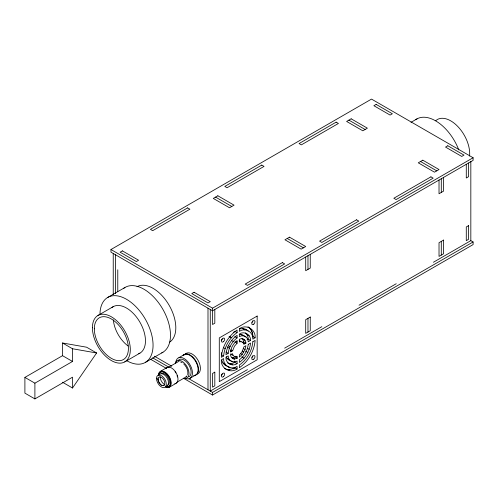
<?xml version="1.0" encoding="UTF-8"?>
<svg xmlns="http://www.w3.org/2000/svg" width="498" height="498" viewBox="0 0 498 498"><rect width="100%" height="100%" fill="white"/><g stroke="black" fill="none" stroke-linecap="round" stroke-linejoin="round"><path stroke-width="0.75" d="M221.566 352.677L221.355 354.657L223.627 355.97C224.393 346.782 229.516 337.912 237.092 332.652L237.092 330C228.184 336.119 222.176 346.521 221.33 357.296L223.627 355.97M228.209 353.325C228.831 347.299 232.186 341.497 237.092 337.943L237.092 335.297C230.848 339.704 226.615 347.038 225.918 354.644L228.209 353.325L225.936 352.011M232.641 350.766L234.402 346.297L237.092 343.215L237.092 340.588C233.518 343.296 231.06 347.554 230.499 351.999L232.641 350.766L230.935 349.783M245.047 349.459L245.95 345.705L243.902 346.888L242.047 351.93L239.364 355.018L239.364 357.116L242.165 354.452L245.047 349.459L243.341 348.476M72.515 388.01L96.6 352.982L86.596 347.206L62.518 342.985L62.518 355.684L24.9 377.403L24.9 393.134L34.897 398.904L72.515 377.185L72.515 388.01L62.518 382.234M233.207 332.508L234.819 331.338L237.092 332.652M110.961 249.529L371.514 99.096L473.1 157.748L473.1 160.368L212.54 310.802L110.961 252.156L110.961 249.529L212.54 308.175L473.1 157.748M107.524 297.555L124.948 287.495M411.018 122.334L417.05 118.854M97.963 315.471L113.114 306.724M24.9 377.403L34.897 383.174L72.515 361.455L72.515 348.756L62.518 342.985M124.768 361.89L139.919 353.144M145.503 362.314L162.927 352.254M178.956 357.645L184.64 354.364M160.194 371.471L167.011 367.536M168.604 367.244L179.18 361.137M163.045 385.72L164.751 384.736A6.586 3.803 60 0 1 160.095 376.675M245.95 343.078C245.993 339.779 242.196 337.588 239.364 339.275L239.364 341.958C241.2 341.043 243.541 342.257 243.827 344.305L245.95 343.078L243.678 341.771L242.619 342.381L244.892 343.688M247.114 339.785L248.259 339.119L250.531 340.433L248.241 341.759C248.471 337.183 243.205 334.146 239.364 336.629L239.364 333.984C244.219 330.703 250.942 334.588 250.531 340.433M176.516 382.464L186.426 376.743M169.308 387.251L176.124 383.317M255.119 337.787L252.828 339.113C253.414 331.985 245.24 327.267 239.364 331.338L239.364 328.692C246.255 323.831 255.879 329.383 255.119 337.787L252.847 336.474L252.418 332.944L250.712 329.178L248.745 327.354M189.296 378.704L194.973 375.43M247.456 369.622L210.268 391.092L210.268 309.488M284.651 348.152L321.839 326.676M359.033 305.206L396.221 283.736M433.409 262.259L470.828 240.659L470.828 161.389M188.997 378.81L212.54 392.405L473.1 241.972L473.1 244.593L212.54 395.026L183.613 378.324M237.092 358.429L234.819 357.116L232.018 357.689L234.29 359.002C232.112 358.759 230.593 356.73 230.499 354.626L232.547 353.705A8.192 4.731 -60 0 0 235.012 356.537L237.092 356.269L237.092 358.429L234.122 359.014M237.092 363.721C232.23 367.001 225.507 363.123 225.918 357.271L228.209 355.945C227.978 360.521 233.245 363.559 237.092 361.075L237.092 363.721L234.819 362.413L232.728 363.297L229.721 363.596L227.679 362.967M237.092 369.018C230.194 373.874 220.57 368.321 221.33 359.917L223.627 358.597C223.036 365.719 231.209 370.437 237.092 366.366L237.092 369.018L234.819 367.705L231.545 369.099L227.43 369.504L224.554 368.613M239.768 328.885L243.329 328.531L246.386 329.477L248.185 331.145M239.171 334.625C241.847 333.803 243.927 335.808 246.068 337.009M232.834 355.223L232.74 355.223A8.192 4.731 -60 0 1 230.761 353.767M72.515 348.756L96.6 352.982M230.194 360.434L228.763 359.992L227.15 358.492L226.372 356.786M226.708 365.974L225.526 365.607L223.179 363.434L221.703 360.172M239.165 340.383L241.144 341.84M348.893 120.13L365.102 129.486M420.542 161.501L436.752 170.858M470.411 240.416L473.1 241.972M215.572 197.102L231.782 206.458M287.221 238.474L303.431 247.83M242.663 328.599L244.935 329.913M246.902 334.475L249.174 335.783M240.926 334.451L243.198 335.764M241.941 338.285L245.047 340.371M234.819 336.629L237.092 337.943M229.242 336.349L231.514 337.656M229.105 336.492L231.377 337.806M235.952 341.155L237.092 341.809M247.469 348.295L249.174 349.279M234.819 341.902L237.092 343.215M231.551 340.52L233.251 341.504M245.495 351.102L247.767 352.416M242.09 351.084L243.796 352.067M228.42 345.612L230.126 346.596M240.459 353.468L242.165 354.452M227.1 346.907L229.373 348.22M241.791 356.811L244.07 358.124M230.425 350.735L231.558 351.389M223.471 347.654L225.177 348.637M235.386 356.226L237.092 357.209M232.504 357.639L234.776 358.952M227.1 358.392L229.373 359.705M231.931 361.274L233.07 361.934M230.767 360.764L232.466 361.747M230.113 363.559L232.385 364.872M229.186 363.428L231.458 364.741M228.75 363.297L231.022 364.604M222.905 362.824L225.177 364.138M228.707 366.895L229.846 367.549M227.3 366.155L229.572 367.468M154.38 356.201L171.748 366.229M152.668 357.838L168.816 367.157M150.651 359.295L166.12 368.227M62.518 355.684L72.515 361.455M245.446 332.913L246.74 334.121L247.985 336.872L248.259 339.119M242.775 339.057L243.678 341.771M468.556 162.995L468.556 176.69L466.284 178.004L466.284 164.303M443.569 177.419L443.569 191.114L439.024 193.741L439.024 180.039M441.296 178.732L441.296 192.427M441.296 241.387L441.296 255.082M310.254 254.391L310.254 268.086L305.704 270.713L305.704 257.012M307.976 255.698L307.976 269.399M307.976 318.359L307.976 332.054M234.819 361.087L234.819 362.413M214.812 309.488L214.812 323.19L212.54 324.497L212.54 308.175M212.54 392.405L212.54 395.026M207.996 308.181L207.996 389.778M117.777 269.785L117.777 291.367M115.505 254.777L115.505 293.633M113.233 253.463L113.233 294.654M34.897 383.174L34.897 398.904M184.634 354.974A11.784 6.804 60 0 1 197.339 359.164A11.784 6.804 60 0 1 197.245 374.116M183.501 355.074A11.784 6.804 60 0 1 196.486 362.027A11.784 6.804 60 0 1 194.139 375.43M175.29 363.223A9.91 5.721 60 0 1 187.086 366.771A9.91 5.721 60 0 1 183.638 378.212M178.153 360.496A9.91 5.721 60 0 1 188.537 364.436A9.91 5.721 60 0 1 188.947 376.83M161.458 373.662A6.586 3.803 60 0 1 168.442 378.225A6.586 3.803 60 0 1 167.079 385.359M161.271 385.172A6.586 3.803 60 0 1 157.822 377.988M180.637 362.034A8.285 4.787 60 0 1 182.162 362.725M183.669 363.876A8.285 4.787 60 0 1 187.864 372.965M187.827 373.531A8.285 4.787 60 0 1 187.621 374.571M186.999 375.822A8.285 4.787 60 0 1 186.034 376.637M175.85 362.283A11.784 6.804 60 0 1 184.366 358.697A11.784 6.804 60 0 1 192.44 372.417A11.784 6.804 60 0 1 185.337 378.393M159.354 374.714A6.966 4.021 60 0 1 167.098 378.007A6.966 4.021 60 0 1 166.077 386.361M183.121 355.292A11.784 6.804 60 0 1 196.106 362.245A11.784 6.804 60 0 1 193.759 375.648M175.041 371.701A8.572 4.949 60 0 1 175.85 372.952M177.058 375.641A8.572 4.949 60 0 1 177.419 376.992M158.713 375.268A8.572 4.949 60 0 1 164.577 372.267A8.572 4.949 60 0 1 170.746 381.81A8.572 4.949 60 0 1 166.32 387.027M165.99 368.489A9.107 5.26 60 0 1 176.124 372.797A9.107 5.26 60 0 1 174.792 383.728M158.333 375.013A9.107 5.26 60 0 1 164.938 372.037A9.107 5.26 60 0 1 171.188 382.862A9.107 5.26 60 0 1 165.311 387.095M159.005 375.467A8.155 4.706 60 0 1 164.583 372.61A8.155 4.706 60 0 1 170.459 381.692A8.155 4.706 60 0 1 166.245 386.66M247.967 326.738A24.29 14.025 -60 0 1 252.984 337.127M235.181 367.966A24.29 14.025 -60 0 1 233.257 368.869M229.945 369.802A24.29 14.025 -60 0 1 228.557 369.939M222.183 338.92A2.247 1.301 -60 0 1 221.218 340.333M252.635 320.893A2.247 1.301 -60 0 1 251.895 322.436M222.183 373.905A2.247 1.301 -60 0 1 221.218 375.318M252.635 355.877A2.247 1.301 -60 0 1 251.895 357.421M99.974 314.176A37.537 21.675 60 0 1 126.66 299.366A37.537 21.675 60 0 1 153.06 345.164A37.537 21.675 60 0 1 126.828 360.764M112 307.484A26.805 15.475 60 0 1 139.919 322.194A26.805 15.475 60 0 1 138.699 353.729M128.079 345.973A24.103 13.913 60 0 1 113.345 319.878M123.778 288.298A37.537 21.675 60 0 1 162.485 308.654A37.537 21.675 60 0 1 161.676 352.914M415.855 119.601A37.537 21.675 60 0 1 458.739 149.836M435.713 120.74A26.805 15.475 60 0 1 457.836 126.536A26.805 15.475 60 0 1 469.577 156.061M136.981 286.742A32.165 18.569 60 0 1 168.847 304.795A32.165 18.569 60 0 1 169.731 342.089M248.241 344.379C247.618 350.405 244.269 356.207 239.364 359.761L239.364 362.413C245.601 358 249.834 350.667 250.531 343.06L248.241 344.379M252.828 341.734C252.056 350.922 246.933 359.793 239.364 365.059L239.364 367.705C248.265 361.585 254.273 351.183 255.119 340.414L252.828 341.734M187.609 207.896L150.421 229.373L152.693 230.68L189.881 209.21L187.609 207.896M261.767 165.081L224.803 186.426L227.076 187.74L264.04 166.394L261.767 165.081M336.15 122.141L299.068 143.549L301.346 144.862L338.422 123.454L336.15 122.141M122.402 250.892L120.13 252.2L136.34 261.562L138.612 260.249L122.402 250.892M217.844 195.789L213.3 198.416L229.51 207.772L234.054 205.151L217.844 195.789M351.165 118.817L346.62 121.444L362.83 130.8L367.375 128.179L351.165 118.817M376.146 104.393L373.874 105.707L390.083 115.063L392.356 113.749L376.146 104.393M194.058 292.258L191.786 293.571L207.996 302.927L210.268 301.62L194.058 292.258M289.5 237.16L284.949 239.781L301.159 249.143L305.704 246.516L289.5 237.16M422.814 160.188L418.27 162.809L434.48 172.171L439.024 169.544L422.814 160.188M447.802 145.765L445.529 147.072L461.739 156.434L464.012 155.121L447.802 145.765M282.378 262.608L245.184 284.084L247.456 285.391L284.651 263.921L282.378 262.608M356.537 219.799L319.567 241.138L321.839 242.451L358.809 221.106L356.537 219.799M430.913 176.852L393.837 198.26L396.109 199.574L433.185 178.166L430.913 176.852M257.161 316.056L219.288 337.918L219.288 381.649L257.161 359.786L257.161 316.056M214.812 372.149L212.54 373.463L212.54 387.158L214.812 385.844L214.812 372.149M310.254 317.045L305.704 319.672L305.704 333.367L310.254 330.747L310.254 317.045M443.569 240.073L439.024 242.7L439.024 256.395L443.569 253.775L443.569 240.073M468.556 225.65L466.284 226.964L466.284 240.659L468.556 239.345L468.556 225.65M156.478 378.455A6.966 4.021 60 0 0 163.861 387.643A6.966 4.021 60 0 0 163.861 377.795A6.966 4.021 60 0 0 156.478 378.455M157.991 379.327A4.818 2.783 60 0 0 163.107 385.689A4.818 2.783 60 0 0 163.107 378.872A4.818 2.783 60 0 0 157.991 379.327M223.49 341.64A2.247 1.301 -60 0 0 224.2 338.161A2.247 1.301 -60 0 0 221.542 340.52A2.247 1.301 -60 0 0 223.49 341.64M253.787 324.148A2.247 1.301 -60 0 0 254.497 320.668A2.247 1.301 -60 0 0 251.839 323.028A2.247 1.301 -60 0 0 253.787 324.148M223.49 376.625A2.247 1.301 -60 0 0 224.2 373.145A2.247 1.301 -60 0 0 221.542 375.504A2.247 1.301 -60 0 0 223.49 376.625M253.787 359.133A2.247 1.301 -60 0 0 254.497 355.653A2.247 1.301 -60 0 0 251.839 358.012A2.247 1.301 -60 0 0 253.787 359.133M94.321 328.842A24.103 13.913 60 0 0 119.887 360.639A24.103 13.913 60 0 0 119.887 326.557A24.103 13.913 60 0 0 94.321 328.842M92.416 327.74A26.805 15.475 60 0 0 120.846 363.104A26.805 15.475 60 0 0 120.846 325.2A26.805 15.475 60 0 0 92.416 327.74"/></g></svg>
